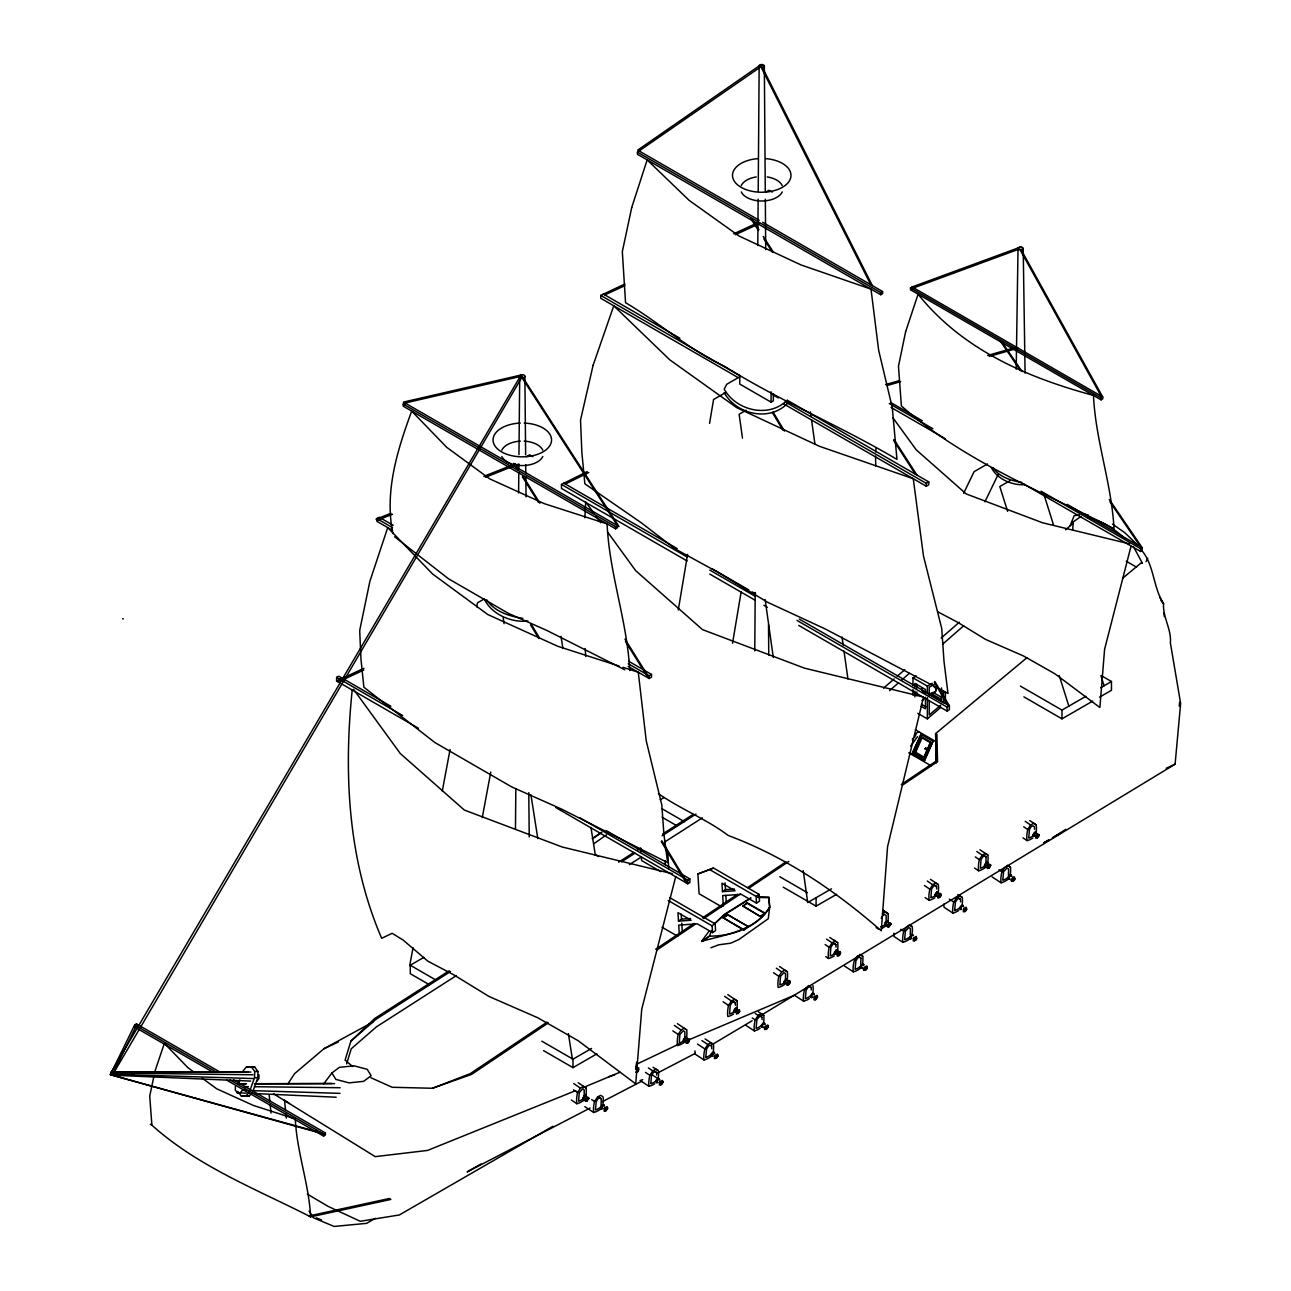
<?xml version="1.0" encoding="UTF-8"?>
<svg xmlns="http://www.w3.org/2000/svg" width="1291" height="1291" viewBox="0 0 1291 1291"><rect width="100%" height="100%" fill="white"/><g stroke="black" fill="none" stroke-linecap="round" stroke-linejoin="round"><path stroke-width="1.5" d="M754.767 650.954L755.203 592.456M757.801 245.548L758.156 199.169M758.22 191.1L759.156 66.051M515.464 828.854L515.835 788.623M518.611 492.904L518.804 472.78M518.837 468.762L518.869 464.744M518.966 454.674L519.708 376.23M1016.195 369.161L1018.018 248.534M247.937 1071.933L111.252 1072.03L110.477 1074.209L112.172 1075.177L112.914 1074.29L521.629 377.666A2.598 1.501 0 0 1 520.176 375.358A2.598 1.501 0 0 1 524.42 375.358A2.598 1.501 0 0 1 522.968 377.666L520.047 376.746L111.365 1072.079L112.946 1072.999L253.004 1074.774M235.398 1086.328L235.285 1090.072L237.27 1092.799L246.194 1093.17M250.131 1089.991L254.521 1077.662L254.698 1071.449L251.406 1066.931L246.581 1066.769L243.031 1071.03M252.778 1091.815L257.797 1077.743L257.974 1071.53L254.698 1067.012L246.581 1066.769M259.007 1074.854L258.894 1078.711L256.683 1081.358M584.855 517.804L585.711 502.005L593.86 513.173M352.249 689.652C343.551 773.454 347.908 860.032 381.668 938.299L392.157 933.312L403.082 940.026L427.821 961.15L453.48 974.673L488.999 996.458L537.669 1017.728L578.11 1040.675L635.705 1083.859L641.74 1009.207L675.742 876.573M875.54 456.013L875.75 465.873M875.766 452.044L876.008 448.09M1072.676 530.294L1073.128 523.258L1072.095 522.661L1080.97 516.432M584.161 1096.204L584.226 1089.862L582.644 1088.862L579.239 1092.589L578.578 1101.158A13.426 7.375 -55.6 0 0 583.774 1098.318M684.827 1038.093L684.875 1031.751L683.294 1030.751L679.889 1034.478L679.244 1043.031A13.426 7.375 -55.6 0 0 684.44 1040.207M785.477 979.982L785.541 973.64L783.944 972.623L780.539 976.367L779.893 984.92A13.426 7.375 -55.6 0 0 785.089 982.096M886.126 921.871L886.191 915.529L884.609 914.512L883.044 915.367L881.204 918.256M985.953 863.276L986.017 856.934L983.322 855.094M601.09 1105.015L601.267 1098.754L598.33 1096.817M860.742 964.361L860.919 958.1L857.982 956.163M910.252 934.829L910.429 928.568L908.864 927.567L905.394 931.263L904.588 939.735A13.41 7.246 -54.4 0 0 909.816 936.911M1008.449 875.298L1008.626 869.021L1007.061 868.02L1003.591 871.732L1002.784 880.204A13.41 7.246 -54.4 0 0 1008.013 877.38M1179.248 706.193L1179.603 702.272M757.268 1017.647L1175.1 764.191L1180.636 703.482L1170.372 642.821C1171.663 629.379 1162.594 617.163 1163.578 603.768C1153.057 587.357 1154.332 565.571 1141.938 550.66M757.785 897.471L768.742 897.697L769.662 907.395L768.274 918.724L738.742 939.59L730.577 943.221L718.845 944.786L710.938 947.755M678.275 609.998L687.587 554.404M709.566 423.335L713.568 399.5L725.768 392.464M732.546 643.241L741.195 591.601M923.581 758.285L930.633 742.035L921.128 736.548L914.076 752.798L923.581 758.285L930.633 742.035M413.055 947.707L409.715 965.539L423.916 957.341M442.28 791.141L450.059 749.522M476.702 606.835L477.444 602.865L484.383 598.863M482.269 817.574L490.79 771.986M153.823 1076.694L149.724 1096.075L151.902 1125.203C198.023 1166.58 256.086 1189.076 310.647 1216.848L390.818 1199.452L389.236 1198.532L309.049 1215.928L310.647 1216.848C308.856 1183.605 296.882 1152.266 295.3 1118.942M1131.013 546.254L1104.596 649.292L1099.884 707.516L1054.973 673.837L1023.424 655.941L985.453 639.352L957.761 622.359L937.75 611.805M449.22 970.751L374.697 1018.518L350.878 1041.143L345.1 1060.072L352.669 1066.511M346.617 1063.913L351.249 1048.776L376.375 1026.894L456.175 975.722M155.065 1070.868L164.377 1043.354L187.824 1067.609L194.231 1072.321M238.625 1083.359L239.884 1079.841M582.741 1098.415L584.694 1095.43M635.656 1068.787L635.817 1066.285M636.092 1069.061L636.269 1066.253M636.915 1069.819L636.786 1071.772M683.391 1040.304L685.343 1037.318M733.724 1011.24L735.37 1008.287L736.919 1008.126L737.387 1009.594M736.322 1010.675L736.483 1008.174M736.854 1011.047L737.371 1009.255M738.5 1010.595L736.935 1012.999L738.307 1013.58M739.227 1012.677L739.42 1009.627L736.661 1011.127L736.467 1014.145L739.872 1011.402L739.501 1010.498L737.564 1011.708M784.04 982.193L784.67 980.482M834.373 953.129L836.326 950.144M836.971 952.564L837.133 950.063M837.504 952.936L838.037 951.483L836.6 950.628L835.309 954.13M840.167 952.387L838.085 953.516L837.94 955.776L838.956 955.679L840.522 953.291L840.07 951.499L837.31 953.016M838.23 953.597L837.794 954.775L838.972 955.469M840.554 952.71L839.892 954.565L837.117 956.034L838.02 951.144L837.585 950.015L836.019 950.176L834.293 952.823L834.825 954.243L836.374 954.017M890.209 925.518L890.871 923.646L889.063 922.581L886.965 925.776L887.45 926.97L889.273 926.631M890.855 924.227L888.789 926.841M935.039 895.018L936.992 892.033M938.686 893.017L937.766 897.923L940.671 896.535L940.736 893.388L937.96 894.905M984.533 865.486L986.485 862.485M987.131 864.905L987.292 862.42M987.47 865.373L987.276 868.391L989.1 868.036L990.697 865.051L988.89 863.986L986.227 866.471M988.373 865.954L987.954 867.116L989.116 867.81M1032.929 835.309L1034.882 832.324M600.622 1107.775L602.623 1104.822M604.721 1110.05L607.319 1107.565M607.561 1107.791L605.414 1110.97M655.925 1081.6L657.926 1078.63M660.685 1082.584L660.234 1083.746L661.379 1084.424M662.315 1083.552L662.864 1081.616M710.954 1055.263L712.955 1052.294M713.471 1054.634L713.665 1052.165M715.053 1057.523L717.667 1055.037M717.893 1055.263L717.183 1057.071L714.407 1058.572L714.665 1055.586L717.441 1054.085L718.006 1055.925L716.392 1058.313M761.287 1026.2L763.288 1023.247L764.53 1023.118L765.063 1024.618M766.031 1027.184L765.87 1029.121L768.323 1026.878L767.984 1025.99L765.902 1027.103L765.708 1029.347M810.506 996.507L812.507 993.537L813.766 993.425L814.282 994.925M815.25 997.491L814.799 998.653L815.96 999.331M817.445 996.523L815.299 999.686M860.29 967.137L862.291 964.167M866.664 969.073L866.761 965.958L863.986 967.459L863.276 969.267L863.727 970.445L866.519 968.944M867.326 967.798L865.712 970.187M909.784 937.589L911.785 934.636L913.447 935.62M914.577 940.784L916.013 939.412L916.255 936.427L913.479 937.928L913.237 940.913L916.303 939.622L916.481 937.379L914.399 938.509L914.206 940.736M916.303 939.622L916.82 938.267M959.826 908.38L961.827 905.411L963.086 905.298L963.602 906.798M1007.981 878.058L1009.982 875.104M1013.677 877.945L1012.063 880.317L1013.403 881.107L1014.452 876.896L1013.112 877.025L1010.982 880.188L1011.434 881.366L1014.21 879.881M1014.5 880.091L1015.016 878.735M711.599 930.553L709.405 936.072L701.788 941.542L709.55 936.153C732.417 936.088 757.155 927.713 769.662 907.395M1070.142 525.679L1074.177 515.69L1079.437 514.996M912.14 753.67L921.032 734.321L912.14 753.67L924.598 760.689L933.038 741.26L920.58 734.24M914.076 752.798L915.722 752.298L922 737.855L921.128 736.548M924.146 760.593L933.038 741.26M963.635 493.307L974.076 471.699L987.502 463.953M984.936 501.779L998.008 474.765M226.538 1080.051L323.573 1136.08L325.397 1135.031L325.397 1132.949L323.573 1133.998L110.364 1074.693L134.684 1024.941L136.507 1023.892L219.68 1071.917M113.689 1072.046L136.281 1025.861M1146.085 561.633L1147.796 558.196M571.429 1100.029L576.835 1103.724A33.614 18.477 -55.6 0 1 577.561 1092.622L580.417 1088.135L583.548 1086.409L586.017 1087.99A33.614 18.477 -55.6 0 1 586.001 1095.349L586.404 1096.769M685.957 1040.982A19.655 10.796 -55.6 0 1 677.501 1045.613A33.614 18.477 -55.6 0 1 678.211 1034.511L681.067 1030.008L684.214 1028.298L686.683 1029.879A33.614 18.477 -55.6 0 1 686.651 1037.238L687.038 1038.303M733.578 1014A19.655 10.796 -55.6 0 1 727.817 1016.55A33.614 18.477 -55.6 0 1 728.544 1005.447L731.4 1000.961L734.531 999.25L737 1000.815A33.614 18.477 -55.6 0 1 736.983 1008.174M786.622 982.871A19.655 10.796 -55.6 0 1 778.15 987.502A33.614 18.477 -55.6 0 1 778.86 976.383L781.733 971.897L784.863 970.187L787.332 971.768A33.614 18.477 -55.6 0 1 787.316 979.127L787.704 980.547M834.244 955.889A19.655 10.796 -55.6 0 1 828.483 958.438A33.614 18.477 -55.6 0 1 829.193 947.336L832.066 942.85L835.196 941.139L837.665 942.704A33.614 18.477 -55.6 0 1 837.633 950.063M934.894 897.778A19.655 10.796 -55.6 0 1 929.133 900.327A33.614 18.477 -55.6 0 1 929.859 889.225L932.715 884.738L935.846 883.028L938.315 884.593A33.614 18.477 -55.6 0 1 938.299 891.952L938.702 893.372M974.576 868.02L978.626 870.796A33.614 18.477 -55.6 0 1 979.353 859.677L982.209 855.191L985.34 853.48L987.825 855.062A33.614 18.477 -55.6 0 1 987.793 862.42L988.196 863.84M1032.784 838.069A19.655 10.796 -55.6 0 1 1027.023 840.619A33.614 18.477 -55.6 0 1 1027.749 829.516L1030.605 825.014L1033.736 823.303L1036.205 824.884A33.614 18.477 -55.6 0 1 1036.189 832.243L1036.576 833.308M287.974 1083.778L294.59 1073.66L323.928 1048.744L372.873 1022.069M584.823 1106.661L593.65 1112.471A33.711 18.235 -54.4 0 1 594.57 1101.481L597.507 1097.027L600.654 1095.333L603.091 1096.882A33.711 18.235 -54.4 0 1 602.929 1104.16M654.747 1083.746A19.623 10.618 -54.4 0 1 648.953 1086.296A33.711 18.235 -54.4 0 1 649.873 1075.306L652.81 1070.852L655.957 1069.158L658.394 1070.707A33.711 18.235 -54.4 0 1 658.232 1077.985M694.978 1050.922A33.711 18.235 -54.4 0 0 695.155 1054.134L703.982 1059.943A33.711 18.235 -54.4 0 1 704.902 1048.954L707.839 1044.516L710.986 1042.805L713.423 1044.371A33.711 18.235 -54.4 0 1 713.261 1051.632M760.092 1028.346A19.623 10.618 -54.4 0 1 754.315 1030.896A33.711 18.235 -54.4 0 1 755.235 1019.906L758.172 1015.452L761.319 1013.758L763.756 1015.307A33.711 18.235 -54.4 0 1 763.594 1022.585M806.407 987.244L804.454 990.197A33.711 18.235 -54.4 0 0 803.535 1001.203A19.623 10.618 -54.4 0 0 809.328 998.653M893.808 933.264A33.711 18.235 -54.4 0 0 893.985 936.475L902.812 942.285A33.711 18.235 -54.4 0 1 903.732 931.295L906.669 926.841L909.816 925.147L912.253 926.696A33.711 18.235 -54.4 0 1 912.092 933.974M958.648 910.526A19.623 10.618 -54.4 0 1 952.855 913.076A33.711 18.235 -54.4 0 1 953.775 902.07L956.712 897.632L959.875 895.922L962.295 897.487A33.711 18.235 -54.4 0 1 962.134 904.765M992.182 876.944L1001.009 882.754A33.711 18.235 -54.4 0 1 1001.929 871.764L1004.85 867.31L1008.013 865.615L1010.45 867.165A33.711 18.235 -54.4 0 1 1010.288 874.443M709.34 930.714L701.61 941.333C725.865 934.49 755.655 930.73 769.726 906.895L768.855 897.067L757.898 896.955M910.558 746.166L917.578 736.645M323.751 1083.762L331.9 1072.966L339.404 1067.334L354.008 1065.817L367.177 1069.287L371.163 1075.71L363.659 1081.342L349.054 1082.875L335.886 1079.405L331.9 1072.966M249.502 1091.75L245.952 1096.027L249.228 1096.091L251.6 1093.235M925.728 748.135L925.55 749.28L925.647 748.28M715.053 923.388L724.203 914.512L750.797 897.858M586.582 1098.883L588.68 1098.673M635.995 1069.238L638.755 1067.738L637.641 1071.917M637.851 1068.706L636.269 1071.11L637.657 1071.691M638.561 1070.755L635.801 1072.256M687.474 1043.08L688.894 1041.692L689.087 1038.674L686.328 1040.191L686.134 1043.209L687.974 1042.854L689.539 1040.449L689.184 1039.562L687.102 1040.691L686.957 1042.95M734.353 1009.546L735.676 1008.255M786.009 979.191L783.976 981.87L784.492 983.306L786.058 983.08M788.123 984.968L789.559 983.581M885.336 922.371L886.659 921.08M888.547 924.534L890.338 923.565M988.616 868.262L990.036 866.874M660.718 1084.779L662.154 1083.407M766.079 1029.379L768.226 1026.216L767.774 1025.022L764.982 1026.523L764.288 1028.33L764.74 1029.508L766.725 1029.25L768.129 1026.99L766.967 1026.313M964.619 911.559L966.071 910.187M1012.725 879.042L1014.678 877.848L1014.807 878.848M889.564 690.669L898.633 682.713M901.667 680.067L909.235 673.434M942.527 644.274L963.715 625.732M350.878 1041.143L376.02 1019.277L450.511 971.494M883.528 688.151L894.147 678.921M897.18 676.274L904.765 669.69M941.171 638.028L959.374 622.197M1065.543 529.843L1073.128 523.258M922 700.593L924.84 698.173M940.639 705.257L929.278 714.94L929.278 701.094M917.772 713.31L927.374 718.845L940.881 707.323M1026.894 657.764L935.62 733.595L936.201 762.949M1122.815 578.094L1141.389 562.666L1142.422 563.263L1133.53 546.787M1061.089 832.905L1052.359 837.891L1065.833 829.355M759.366 67.794L637.431 152.128L637.431 154.274L880.736 294.735L882.592 293.67L882.592 291.524L762.674 222.294M593.763 843.749L606.496 834.89M742.212 929.181L723.121 917.723L727.543 914.641L748.328 926.648L727.543 914.641M723.17 918.191L727.575 915.125M742.874 905.975L747.295 902.893L764.95 913.092L760.593 916.642L742.874 905.975L760.593 916.642M742.922 906.443L747.295 902.893M760.544 916.174L764.95 913.092M743.955 930.182L748.328 926.648M592.424 838.827L601.719 832.517M548.368 1022.843L471.538 1074.419L432.469 1088.265L392.206 1087.28L370.888 1077.727M656.941 949.982L695.349 924.195M703.692 918.579L740.437 893.921M748.796 888.305L788.882 861.404M902.457 785.17L937.524 761.625L936.927 734.353L935.62 733.595L936.362 760.948L901.279 784.492M547.077 1022.101L470.231 1073.66L432.469 1088.265M655.683 949.256L694.106 923.468M702.465 917.869L737.548 894.324M747.57 887.611L786.009 861.823M592.375 838.408L601.509 832.34M721.701 906.815L699.109 893.759L697.898 873.991L713.503 868.052L759.124 894.389L759.544 901.15L756.51 903.135L741.292 894.356L722.702 895.615L723.331 906.072M697.898 873.991L713.503 868.052M734.514 889.031L725.51 889.644L722.46 891.629L721.943 883.173L735.079 890.774L722.476 891.629M678.501 921.128L691.121 920.257L677.969 912.672L678.485 921.128L681.535 919.127L690.556 918.514M756.51 903.135L756.09 896.39L759.124 894.389M669.545 897.535L715.166 923.888L715.569 930.633L712.535 932.618L712.132 925.873L724.235 914.932L750.749 898.278M618.583 862.21L633.833 852.431M637.205 850.269L640.594 848.09M662.622 833.986L693.106 814.443M621.504 861.839L635.059 853.141M662.138 835.777L696.01 814.056M629.346 864.663L641.24 857.046M665.01 841.797L702.352 817.849M752.169 1020.729L711.228 1045.113M122.629 618.615L123.323 619.002M765.789 192.117L769.065 190.229L772.276 192.069M522.484 378.441L617.437 525.615L617.437 527.745L615.597 528.794L403.195 406.181L403.195 404.051L405.035 403.002L520.112 376.536M738.274 377.682L600.751 298.286L600.751 295.413L624.989 283.939M392.561 530.375L376.859 521.306L376.859 518.595L379.215 517.223L393.174 525.292M526.341 456.691L529.633 454.803L532.828 456.659M637.431 152.128L880.736 292.589L882.592 291.524M740.033 376.601L726.752 384.266L724.203 389.14C736.031 410.554 768.855 418.671 787.332 400.081M687.086 560.956L561.472 488.434L561.472 484.432L587.195 471.602M1019.696 249.066L1021.278 249.986L1102.74 396.999L1102.74 398.903L1101.094 399.855L910.478 289.797L910.478 287.909L912.124 286.957L1020.616 247.033L1022.198 247.953M746.101 410.248L739.13 414.266L742.486 438.182M739.775 375.455L739.775 384.072L771.066 402.147L773.341 400.839L773.341 393.933M787.332 403.615C768.855 422.205 736.031 414.088 724.203 392.674M418.332 728.189L336.612 681.019L336.612 677.388L338.726 676.161L390.866 706.274M403.195 404.051L615.597 526.68L617.437 525.615M785.283 401.953L926.293 483.367L928.778 481.914L928.778 484.803L926.293 486.239L783.54 403.825M910.478 287.909L1101.094 397.951L1102.74 396.999L912.124 286.957L912.124 288.845M628.201 663.703L649.147 675.79L651.503 674.435L651.503 677.162L649.147 678.517L628.201 666.43M1009.885 480.736L999.815 486.546L1007.609 511.381M660.185 799.807L664.155 797.515M912.979 685.537L912.979 677.84L916.255 675.951M1041.062 491.193L1140.502 548.61L1142.148 547.658L1109.308 499.488M1023.618 483.964L1140.502 551.435L1142.148 550.499L1142.148 547.658L1067.124 504.345M912.979 677.84L927.374 686.15L932.28 683.31M934.006 684.52L929.278 687.248L929.278 695.155M797.015 620.422L947.061 707.065L949.369 705.725L934.845 681.551M798.758 625.425L947.061 711.051L949.369 709.711L949.369 705.725L799.307 619.099M918.74 731.707L916.675 732.901L914.609 737.322M579.998 817.897L687.78 880.123L689.878 878.913L689.878 882.544L687.78 883.754L555.663 807.472M1020.423 686.118L1061.977 710.098L1085.876 696.301M1100.755 687.716L1111.47 681.519L1111.47 690.282L1099.529 697.172M1023.892 696.866L1061.977 718.845L1092.702 701.11M831.452 888.821L807.714 902.538L803.228 870.65M783.201 887.159L816.09 906.153L836.568 894.324M591.552 1048.47L572.446 1059.491L568.395 1033.623M543.576 1050.648L572.994 1067.641L596.894 1053.843M375.342 1218.317L366.612 1223.352L334.095 1226.45L313.519 1217.8L309.065 1211.168M553 1126.252L399.355 1214.96L360.237 1221.286L328.043 1206.343L307.339 1194.11M1043.628 842.991L1048.873 839.957L1043.612 842.878M481.091 1163.949L467.116 1171.921L590.068 1108.065M882.382 913.786L885.513 912.075L887.998 913.657A33.614 18.477 -55.6 0 1 887.966 920.999L888.353 922.081M602.542 1101.578L641.74 1081.213M657.781 1072.886L695.187 1053.44M565.361 484.028L588.777 472.506M583.129 1087.603L619.97 1072.24M636.318 1064.381L679.986 1043.58M323.928 1048.744L338.387 1041.982M336.612 681.019L363.997 668.286M338.21 681.938L363.755 670.045M733.756 233.816L757.317 222.956M604.817 294.881L624.763 285.698M735.337 234.736L758.898 223.876M1166.193 768.258L1175.1 764.191M689.233 1039.675L794.643 995.119M575.738 1090.605L427.563 1150.426L375.245 1156.639L273.514 1093.767M390.915 513.302L376.052 519.224L377.634 520.144L392.512 514.221M483.851 476.347L515.448 463.792M485.432 477.267L518.885 463.969M913.721 287.861L1018.454 249.324M608.836 1076.71L614.532 1074.87M885.578 384.573L899.052 380.732M987.631 355.461L1016.517 347.214M887.159 385.493L900.634 381.652M989.229 356.381L1018.099 348.134M1025.232 484.625C1012.531 485.658 997.362 479.364 991.375 467.616M527.89 621.019C511.752 622.891 492.387 614.758 484.738 599.895M1036.124 832.195L1034.575 832.356L1032.848 835.003L1033.365 836.423L1034.93 836.197M1033.236 835.987L1034.349 835.874M1037.512 837.633L1036.334 836.955L1036.77 835.777L1038.868 835.567M1037.496 837.859L1036.14 837.068L1036.641 835.697L1038.706 834.567L1039.061 835.455M987.744 862.372L986.179 862.517L984.452 865.164L984.968 866.6L986.534 866.374M987.825 862.888L985.63 864.082L985.469 866.471M989.293 865.051L990.471 865.745M984.839 866.164L985.953 866.051M1011.386 875.54L1009.191 876.734L1008.981 879.09M1008.19 878.671L1009.288 878.574M1010.046 878.993L1008.4 879.171L1008.384 876.202L1011.224 874.975L1011.757 876.476M1013.435 880.882L1012.273 880.204M938.234 891.903L936.685 892.065L934.958 894.711L935.475 896.132L937.04 895.906M938.315 892.42L936.12 893.614L935.975 896.019M935.346 895.696L936.459 895.583M939.622 897.342L938.444 896.664L938.88 895.486L939.816 894.373L941.171 895.163M939.606 897.568L938.605 897.665L938.751 895.405L940.978 895.276M963.247 905.862L961.037 907.04L960.843 909.413M960.036 908.993L961.15 908.88M965.507 908.477L966.669 909.154M961.505 909.364L960.262 909.477L960.246 906.524L962.553 905.281L962.925 906.266M887.918 920.967L885.174 922.258L885.142 925.195L886.707 924.969M886.126 924.646L884.625 923.759M889.289 926.405L888.127 925.712M913.189 935.071L910.994 936.265L910.784 938.638M909.994 938.202L911.091 938.105M915.464 937.702L916.32 937.621M911.849 938.525L910.203 938.702L909.622 937.234L911.381 934.619L912.866 935.475M915.238 940.429L914.076 939.751M839.15 952.71L840.312 953.403M834.696 953.807L835.793 953.694M863.695 964.603L861.484 965.797L861.291 968.169M860.484 967.75L861.597 967.637M865.971 967.233L866.826 967.153M862.356 968.056L860.71 968.234L860.694 965.281L863.534 964.038L863.953 965.152M865.728 969.961L864.712 970.283L864.905 968.04L866.987 966.911L867.116 967.911M785.703 979.223L787.252 979.078M787.332 979.595L785.138 980.789L784.993 983.177M784.363 982.871L785.477 982.758M788.64 984.517L787.462 983.823L787.897 982.661L789.995 982.451M813.927 993.989L811.716 995.167L811.523 997.54M817.219 996.297L815.121 997.41L814.944 999.654M810.716 997.12L811.829 997.007M816.186 996.604L817.348 997.281M812.572 997.443L810.926 997.604L810.345 996.152L812.12 993.521L813.588 994.393M737 1008.642L734.805 1009.836L734.66 1012.241L735.725 1012.144M734.03 1011.918L735.144 1011.805M735.418 1012.241L734.159 1012.354L733.643 1010.934M764.708 1023.682L762.497 1024.86L762.287 1027.233M761.496 1026.813L762.594 1026.7M763.352 1027.136L761.706 1027.297L761.125 1025.845L762.9 1023.214L764.369 1024.086M686.602 1037.189L685.037 1037.351L683.31 1039.981L683.843 1041.417L685.392 1041.192M683.714 1040.982L684.811 1040.869M687.99 1042.628L686.812 1041.95L687.248 1040.772L689.329 1040.562M714.375 1052.73L712.164 1053.924L711.97 1056.296M711.163 1055.877L712.277 1055.764M713.035 1056.183L711.373 1056.361L711.373 1053.408L714.213 1052.181L714.73 1053.666M716.408 1058.087L715.392 1058.41L715.714 1056.248L717.796 1056.038M637.835 1068.932L638.997 1069.626M662.638 1081.39L660.54 1082.504L660.363 1084.747M661.605 1081.697L662.767 1082.391M658.007 1082.536L656.344 1082.697L656.344 1079.744L659.185 1078.518L659.604 1079.615M584.387 1095.462L585.936 1095.301M586.017 1095.817L583.822 1097.011L583.677 1099.416M583.048 1099.093L584.161 1098.98M584.742 1099.303L583.177 1099.529L582.661 1098.108M587.324 1100.739L586.146 1100.061M604.043 1105.257L601.832 1106.452L601.638 1108.824M600.831 1108.404L601.945 1108.291M606.302 1107.888L607.464 1108.566L605.205 1110.696M602.687 1108.711L601.041 1108.888L601.041 1105.935L603.881 1104.693L604.398 1106.193M245.548 1083.73L237.544 1083.746L246.468 1083.843M255.57 1083.698L331.658 1083.472M254.472 1083.827L334.595 1083.633M111.252 1072.03L250.938 1072.046M244.435 1086.602L248.421 1086.651M254.408 1086.715L340.146 1087.732M251.406 1066.931L254.698 1067.012M254.698 1071.449L257.974 1071.53M254.521 1077.662L257.797 1077.743M237.818 1091.331L241.11 1095.849L244.386 1095.914M128.374 1074.741L134.329 1074.919M112.914 1074.29L252.891 1078.534M246.307 1090.443L242.321 1090.33L240.191 1092.896L237.27 1092.799M252.294 1090.637L339.969 1093.364M241.11 1095.849L249.228 1096.091M111.155 1075.145L250.664 1081.1M254.182 1093.525L336.193 1097.221M1021.859 482.382C1011.224 480.785 999.089 476.976 992.989 467.568M522.823 618.357C509.542 616.356 494.372 611.611 486.739 599.847M1084.714 514.286L1088.313 515.012M1088.184 517.885C1102.207 520.725 1114.746 529.181 1125.139 538.767M1129.56 543.882L1042.563 522.774L966.201 493.937L916.255 449.849L892.904 417.768M672.369 873.717L562.198 847.009L464.308 810.038L400.275 753.524L353.54 689.297M110.364 1074.693L321.992 1133.078M619.131 666.059L557.873 646.323L487.74 614.5L432.598 574.011L387.736 527.583L369.904 581.24L359.689 630.492L360.996 659.33L363.884 687.232L434.889 742.551L511.914 787.026L561.327 808.973L667.625 862.598L663.913 834.228L661.815 804.922L646.226 740.776L638.27 672.224L622.956 667.302M293.396 1118.329L253.278 1105.403L216.646 1088.765L202.235 1078.195M316.376 1217.833L321.524 1219.995M624.796 669.787L547.094 630.557L508.541 613.435L448.461 578.755L394.61 536.766M762.658 65.518L761.077 64.598L637.706 150.127L759.205 220.277M760.835 66.583L762.416 67.487L872.345 285.601M890.919 402.614L922.323 420.753M889.289 403.567L932.893 428.741M891.032 407.407L945.109 438.633M1126.268 561.23L1136.645 567.217M603.236 293.977L679.841 338.194M787.768 400.517L928.778 481.914M600.751 295.413L740.017 375.81M773.115 394.933L778.328 397.951M1101.078 675.532L1111.47 681.519M522.048 376.084L520.467 375.165L403.454 402.082L619.018 526.534L522.968 377.666L521.386 376.746M932.925 692.331L941.962 697.543M931.005 693.428L941.559 699.528L941.559 687.909M563.764 483.108L677.178 548.578M712.067 568.734L748.715 589.89M752.201 591.891L755.687 593.908M929.084 694.542L943.479 702.837L943.479 690.943M561.472 484.432L687.086 556.97M709.776 570.057L755.138 596.248M709.776 574.059L755.138 600.234M763.852 605.285L767.354 607.286M921.338 704.24L925.857 706.839M920.935 706.209L925.453 708.824L925.453 697.205M915.367 729.754L935.62 741.454M922 737.855L930.101 742.535M936.362 760.948L937.524 761.625M915.722 752.298L923.823 756.978M912.592 753.766L924.598 760.689M908.735 752.863L931.182 765.821M628.814 661.331L651.503 674.435M376.859 518.595L392.561 527.664M662.009 808.747L684.52 821.738M779.732 876.702L807.44 892.694M662.009 817.203L675.871 825.191M710.47 870.037L756.09 896.39M747.328 903.377L764.998 913.576M606.431 830.726L689.878 878.913M336.612 677.388L402.679 715.521M660.718 871.603L641.595 860.564L641.385 857.079M723.121 917.723L743.906 929.714M595.232 854.642L598.621 856.595M668.189 900.505L712.132 925.873M712.535 932.618L697.334 923.84L678.727 925.114L679.26 933.829M662.089 927.277L677.743 936.298M436.245 980.224L410.264 965.232L410.264 973.688L429.306 984.678M541.833 1041.192L572.994 1059.185L572.994 1067.641M233.542 1079.922L325.397 1132.949M216.146 1071.966L134.684 1024.941L134.684 1027.023L212.676 1072.046M230.008 1079.97L323.573 1133.998L323.573 1136.08M150.321 1124.283L151.902 1125.203M986.017 856.934L984.436 855.917L982.871 856.772L981.031 859.661L980.385 868.214A13.426 7.375 -55.6 0 0 985.566 865.39M960.617 901.828L960.472 899.343L958.906 898.342L957.341 899.198L955.453 902.054L954.646 910.51A13.41 7.246 -54.4 0 0 959.875 907.702M936.701 888.999L936.524 886.465L934.926 885.465L933.377 886.32L931.537 889.192L930.876 897.761A13.426 7.375 -55.6 0 0 936.072 894.921M862.582 963.506A33.711 18.235 -54.4 0 0 862.743 956.228L860.322 954.678L857.159 956.389L854.222 960.827A33.711 18.235 -54.4 0 0 853.303 971.816L844.475 966.007M860.919 958.1L859.354 957.099L857.789 957.938L855.901 960.811L855.094 969.267A13.41 7.246 -54.4 0 0 860.322 966.459M836.052 947.11L835.858 944.592L834.276 943.576L832.711 944.431L830.871 947.32L830.226 955.873A13.426 7.375 -55.6 0 0 835.422 953.032M811.281 989.971L811.151 987.47L809.586 986.469L808.005 987.325L806.133 990.181L805.326 998.653A13.41 7.246 -54.4 0 0 810.538 995.829M762.061 1019.664L761.932 1017.163L760.367 1016.162L758.785 1017.018L756.897 1019.874L756.106 1028.346A13.41 7.246 -54.4 0 0 761.319 1025.522M735.402 1005.221L735.208 1002.704L733.627 1001.687L732.062 1002.542L730.222 1005.431L729.56 1013.984A13.426 7.375 -55.6 0 0 734.757 1011.143M656.716 1075.064L656.57 1072.563L655.005 1071.562L653.44 1072.418L651.552 1075.274L650.745 1083.746A13.41 7.246 -54.4 0 0 655.973 1080.922M601.267 1098.754L599.702 1097.753L598.12 1098.593L596.248 1101.465L595.441 1109.921A13.41 7.246 -54.4 0 0 600.654 1107.113M1007.496 865.228L1010.45 867.165M998.976 869.827L1001.929 871.764M957.89 894.582L962.295 897.487M957.535 897.406L960.472 899.343M949.369 899.165L953.775 902.07M952.855 913.076L944.028 907.25A33.711 18.235 -54.4 0 1 943.85 904.039M909.3 924.759L912.253 926.696M900.779 929.359L903.732 931.295M859.806 954.291L862.743 956.228M808.214 985.533L811.151 987.47M794.707 995.377L803.535 1001.203M758.382 1011.821L763.756 1015.307M758.979 1015.226L761.932 1017.163M755.219 1013.516L758.172 1015.452M752.282 1017.97L755.235 1019.906M745.488 1025.086L754.315 1030.896M705.112 1038.932L713.423 1044.371M701.949 1040.627L707.839 1044.516M697.543 1044.112L704.902 1048.954M653.02 1067.221L658.394 1070.707M653.633 1070.626L656.57 1072.563M648.405 1067.947L652.81 1070.852M652.52 1075.064L657.49 1078.34M645.468 1072.385L649.873 1075.306M648.953 1086.296L640.126 1080.486A19.623 10.618 -54.4 0 0 642.757 1079.631M591.633 1099.545L594.57 1101.481M1029.685 820.543L1036.205 824.884M1025.199 821.334L1030.605 825.014M1023.698 826.74L1027.749 829.516M1022.972 837.843L1027.023 840.619M979.95 849.785L987.825 855.062M976.803 851.495L982.209 855.191M975.302 856.917L979.353 859.677M930.44 879.332L938.315 884.593M933.813 884.625L936.524 886.465M927.309 881.043L932.715 884.738M924.453 885.529L929.859 889.225M925.082 897.552L929.133 900.327M882.592 909.961L887.998 913.657M882.818 910.236L885.513 912.075M876.105 927.535L878.8 929.391M833.615 939.945L837.665 942.704M829.79 937.444L835.196 941.139M833.163 942.737L835.858 944.592M826.66 939.154L832.066 942.85M825.143 944.56L829.193 947.336M825.772 956.599L828.483 958.438M779.457 966.491L787.332 971.768M776.327 968.202L781.733 971.897M773.47 972.704L778.86 976.383M727.785 994.635L737 1000.815M732.513 1000.848L735.208 1002.704M724.654 996.345L731.4 1000.961M723.138 1001.751L728.544 1005.447M677.452 1023.682L686.683 1029.879M674.322 1025.393L681.067 1030.008M672.805 1030.815L678.211 1034.511M578.142 1082.729L586.017 1087.99M573.672 1083.504L580.417 1088.135M573.511 1089.846L577.561 1092.622M1112.503 524.146L1124.671 532.602L1137.258 544.624M289.442 1103.563L284.52 1100.126L285.521 1110.115M658.362 793.594C680.454 809.134 706.451 819.027 728.237 835.503C785.283 856.691 835.632 891 881.269 930.779L887.562 846.751L923.549 697.043L804.6 668.189L702.498 629.621L635.688 570.67L607.803 532.344M1161.142 600.67L1163.578 603.768L1159.608 597.055M596.184 516.368L600.831 522.758M112.269 1072.063L112.946 1072.999M665.43 849.639L667.77 852.851L668.722 868.665M1001.735 341.712L1022.117 371.598M1000.154 340.792L1020.535 370.695M1109.986 501.892L1140.55 546.739M752.379 219.535L758.914 229.685M763.271 236.447L773.083 251.68M894.066 439.553L916.949 475.088M750.797 218.615L758.414 230.46M763.869 238.916L772.583 252.455M893.566 440.328L915.351 474.168M515.545 464.195L518.724 469.295M522.984 476.089L539.977 503.248M624.973 639.077L648.34 676.436L646.759 675.516L625.506 641.562M513.963 463.291L518.207 470.085M522.452 476.863L538.395 502.328M531.069 623.956L539.364 637.722M661.831 840.748L687.78 883.754L687.78 880.123M530.52 624.763L538.815 638.529M661.282 841.554L686.199 882.834M773.115 412.119L784.525 431.129M772.567 412.942L782.927 430.21M934.297 682.358L947.772 704.805M1020.665 250.809L1101.142 396.079M761.722 68.358L870.763 284.682M1036.592 833.663L1035.14 832.808L1034.01 833.905L1033.865 836.31M1035.689 832.243L1036.076 833.228M990.681 865.632L990.326 864.744L988.244 865.874L988.099 868.133M937.799 891.952L938.186 892.936M890.645 924.34L890.5 923.323L888.418 924.469L888.273 926.728M888.369 922.42L886.933 921.58L885.642 925.066M887.466 921.016L887.853 922M790.189 982.338L788.833 981.547L787.623 984.839M786.8 979.127L787.203 980.111M687.054 1038.658L685.618 1037.803L684.327 1041.288M686.15 1037.238L686.538 1038.222M636.35 1066.753L636.721 1067.705M585.501 1095.349L585.888 1096.333M1010.692 874.975L1011.063 875.943M964.135 910.526L966.217 910.316L966.313 907.202L963.538 908.703L963.28 911.688L965.265 911.43L966.878 909.042L965.539 908.267L964.264 911.527M863.001 964.038L863.372 965.023M659.701 1080.018L658.281 1079.179L656.941 1082.633M603.333 1104.693L603.704 1105.677M604.914 1109.937L605.059 1110.938M1043.467 492.936L1053.666 525.389M1101.11 676.226L1104.112 685.779M1059.249 675.58L1068.851 706.129M561.02 636.415L562.892 648.356M590.971 827.45L595.345 855.32M503.167 617.727L504.103 623.698M530.94 794.836L537.814 838.617M810.425 411.894L810.99 415.88M811.539 419.865L814.895 443.781M842.055 637.092L843.168 645.064M844.007 651.035L847.929 678.937M765.16 599.605L773.277 657.409M629.75 670.545C627.168 620.793 609.287 573.801 607.109 523.904L544.382 503.7L489.692 478.864L446.686 447.283L411.7 411.087C397.321 450.188 384.315 491.693 392.867 533.619M1163.837 612.676L1164.288 616.614M285.924 1114.117L286.328 1118.119M269.19 1095.042L269.803 1101.045M270.206 1105.031L270.997 1113.036M1034.591 829.274L1034.414 826.756L1032.832 825.756L1031.267 826.611L1029.427 829.484L1028.766 838.053A13.426 7.375 -55.6 0 0 1033.962 835.212M585.178 648.518L585.743 656.457M725.074 882.883L725.494 889.644M725.832 895.373L726.268 902.344M681.212 914.06L681.519 919.127M681.777 923.13L682.293 931.828M665.091 860.774L665.333 864.728M640.852 848.365L641.062 851.85M711.744 1048.712L711.599 1046.226L710.034 1045.226L708.469 1046.081L706.58 1048.938L705.774 1057.394A13.41 7.246 -54.4 0 0 711.002 1054.586M1023.198 248.534A2.598 1.501 0 0 1 1019.309 249.841A2.598 1.501 0 0 1 1019.309 247.243A2.598 1.501 0 0 1 1023.198 248.534L1025.086 373.18M524.888 376.23L525.631 454.674M525.727 464.744L525.792 472.78M525.84 476.815L526.034 496.922M528.794 792.642L529.213 836.907M764.337 66.051A2.598 1.501 0 0 1 760.447 67.342A2.598 1.501 0 0 1 760.447 64.744A2.598 1.501 0 0 1 764.337 66.051L765.273 191.1M765.337 199.169L765.708 249.583M768.516 624.731L768.758 654.989M1140.502 548.61L1140.502 551.435M1101.094 397.951L1101.094 399.855M1061.977 710.098L1061.977 718.845M947.061 707.065L947.061 711.051M945.383 691.589L945.383 703.482M927.374 686.15L927.374 693.832M927.374 697.689L927.374 718.845M926.293 483.367L926.293 486.239M925.453 693.332L925.453 689.459L914.899 683.375L914.899 687.248M916.82 684.198L916.82 688.071M916.82 691.944L916.82 695.817M914.899 691.121L914.899 696.93M912.979 689.378L912.979 695.155M912.543 738.5L912.543 740.114M880.736 292.589L880.736 294.735M816.09 897.697L816.09 906.153M771.066 391.802L771.066 402.147M649.147 675.79L649.147 678.517M615.597 526.68L615.597 528.794M405.035 403.002L405.035 405.116M136.507 1023.892L136.507 1025.99M934.184 686.538A7.052 4.083 0 0 1 931.021 693.364M924.195 692.315A7.052 4.083 0 0 1 922.371 688.377M934.184 686.925A7.052 4.083 0 0 1 931.021 693.735M924.195 692.686A7.052 4.083 0 0 1 922.371 688.749M542.785 456.498A21.205 12.248 0 0 1 522.306 465.567A21.205 12.248 0 0 1 501.828 456.498M501.828 450.172A21.205 12.248 0 0 1 520.418 441.135M524.194 441.135A21.205 12.248 0 0 1 542.785 450.172M524.259 423.077A29.257 16.896 0 0 1 547.303 448.703A29.257 16.896 0 0 1 497.293 448.703A29.257 16.896 0 0 1 520.338 423.077M782.217 191.923A21.205 12.248 0 0 1 761.738 200.993A21.205 12.248 0 0 1 741.26 191.923M741.26 185.581A21.205 12.248 0 0 1 756.252 176.932M767.225 176.932A21.205 12.248 0 0 1 782.217 185.581M765.628 158.615A29.257 16.896 0 0 1 786.413 184.435A29.257 16.896 0 0 1 737.08 184.435A29.257 16.896 0 0 1 757.865 158.615M712.503 1055.36A19.623 10.618 -54.4 0 1 703.982 1059.943M812.975 985.614A33.711 18.235 -54.4 0 1 812.814 992.892M861.823 967.233A19.623 10.618 -54.4 0 1 853.303 971.816M911.333 937.686A19.623 10.618 -54.4 0 1 902.812 942.285M1009.53 878.154A19.623 10.618 -54.4 0 1 1001.009 882.754M602.171 1107.888A19.623 10.618 -54.4 0 1 593.65 1112.471M585.307 1099.109A19.655 10.796 -55.6 0 1 576.835 1103.724M987.099 866.164A19.655 10.796 -55.6 0 1 978.626 870.796M887.272 924.759A19.655 10.796 -55.6 0 1 881.43 928.536M885.739 923.969A13.426 7.375 -55.6 0 1 880.559 926.809M636.592 1062.186A33.614 18.477 -55.6 0 1 636.318 1066.285M925.05 748.554C925.695 751.507 927.648 746.892 925.05 748.554M905.62 331.755L898.471 366.241L901.392 405.955C963.586 460.79 1041.062 491.242 1114.004 528.713C1111.648 483.496 1095.575 440.78 1093.461 395.449C1026.619 377.327 962.408 349.635 918.095 294.203L905.62 331.755M631.719 207.528L622.327 251.697L625.554 302.707C659.427 322.54 688.49 349.603 724.251 366.144C779.732 400.92 840.554 425.998 896.955 459.386L892.275 407.553L878.622 350.087L871.005 289.119L800.985 264.929L739.097 236.043L689.071 200.315L647.162 159.89L631.719 207.528M593.118 365.24L580.53 420.011L581.854 452.399L584.855 483.802L641.046 522.613L675.564 549.127L716.925 571.703L767.661 602.3L825.239 628.959L947.981 693.461L944.011 661.492L941.736 628.556L923.468 555.969L913.27 478.719L819.591 446.347L736.79 407.698L669.835 359.882L613.758 305.789L593.118 365.24M585.678 1098.302L585.469 1101.32L586.824 1101.191L588.906 1097.979L587.098 1096.914L585.678 1098.302M586.453 1098.802L586.308 1101.062L588.874 1098.56L587.518 1097.77L586.453 1098.802M786.977 982.08L786.784 985.098L789.689 983.71L790.221 981.757L789.753 980.563L786.977 982.08M1035.866 835.196L1035.656 838.214L1038.561 836.826L1039.094 834.874L1037.286 833.808L1035.866 835.196M604.317 1108.114L604.075 1111.099L606.06 1110.841L607.658 1108.453L607.109 1106.613L604.317 1108.114M659.636 1081.923L659.378 1084.908L661.363 1084.65L662.977 1082.278L662.412 1080.422L659.636 1081.923M814.201 996.83L813.959 999.815L815.944 999.557L817.542 997.185L816.993 995.329L814.201 996.83"/></g></svg>
